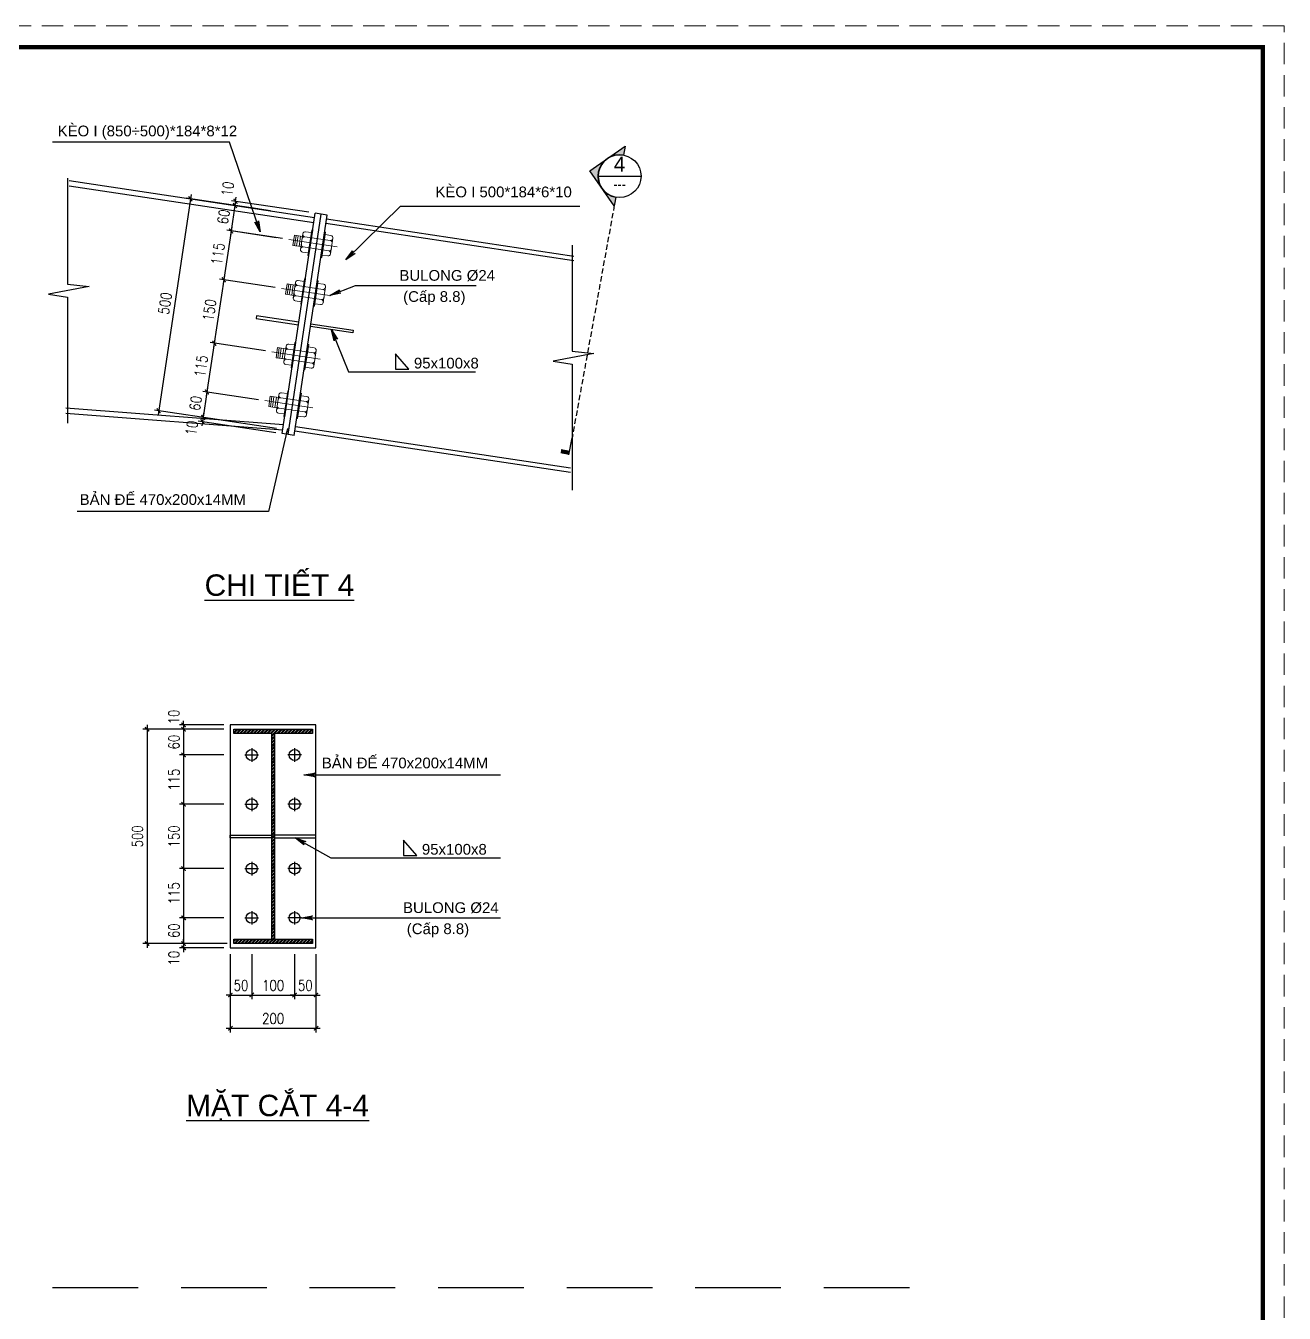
# Model space of a CAD drawing. Header units: inches. Extents: x 651127 to 1529722, y 768575 to 1021311.
# Drawn here: x 1145011 to 1174388, y 797931 to 827975 of the extents above; entities that cross this region are included whole.
import ezdxf
from ezdxf.enums import TextEntityAlignment as Align

# ---------------------------------------------------------------- set-up
doc = ezdxf.new("R2010")
doc.units = ezdxf.units.IN
doc.header["$LTSCALE"] = 1000
doc.header["$MEASUREMENT"] = 0
for name, pattern in [('CENTER2', [1.125, 0.75, -0.125, 0.125, -0.125]), ('HIDDEN', [0.375, 0.25, -0.125]), ('HIDDEN2', [0.1875, 0.125, -0.0625])]:
    doc.linetypes.add(name, pattern=pattern)
doc.layers.get('DEFPOINTS').update_dxf_attribs({"color": 8, "lineweight": 9})
for name, color, linetype in [('DWGshare.com_1', 7, 'Continuous'), ('DWGshare.com_10', 7, 'Continuous'), ('DWGshare.com_11', 143, 'Continuous'), ('DWGshare.com_12', 51, 'Continuous'), ('DWGshare.com_15', 1, 'Continuous'), ('DWGshare.com_16', 2, 'Continuous'), ('DWGshare.com_19', 136, 'Continuous'), ('DWGshare.com_2', 147, 'Continuous'), ('DWGshare.com_32', 253, 'Continuous'), ('DWGshare.com_4', 8, 'CENTER2'), ('DWGshare.com_6', 40, 'Continuous')]:
    doc.layers.add(name, color=color, linetype=linetype)
doc.layers.add('DWGshare.com_20', color=115, linetype='Continuous', lineweight=20)
doc.styles.add('DWGshare.com_1', font='VHELVCN.TTF')
doc.styles.add('DWGshare.com_2', font='VHELVEB.TTF')
doc.styles.add('DWGshare.com_4', font='romans.shx', dxfattribs={"width": 0.8})
doc.styles.add('DWGshare.com_6', font='VHELVEN.TTF')
doc.dimstyles.new('DWGshare.com_4', dxfattribs={"dimscale": 100, "dimtxt": 2.5, "dimasz": 2, "dimexe": 1, "dimexo": 1.5, "dimgap": 1, "dimtad": 1, "dimdec": 0, "dimlfac": 0.5, "dimzin": 0, "dimdsep": 46, "dimtxsty": 'DWGshare.com_4', "dimblk": 'DWGshare.com_6', "dimcen": 1.5, "dimdle": 1, "dimclrd": 256, "dimclre": 256, "dimclrt": 7, "dimadec": 0, "dimazin": 0, "dimtfac": 1, "dimtdec": 0, "dimtix": 1, "dimtmove": 2, "dimatfit": 3, "dimldrblk": 'DWGshare.com_6', "dimfxl": 1, "dimtolj": 1, "dimtzin": 0, "dimarcsym": 0})
doc.dimstyles.new('DWGshare.com_6', dxfattribs={"dimscale": 100, "dimtxt": 2.5, "dimasz": 1, "dimexe": 1, "dimexo": 1.5, "dimgap": 1, "dimtad": 1, "dimdec": 0, "dimlfac": 0.1, "dimzin": 0, "dimdsep": 46, "dimtxsty": 'DWGshare.com_4', "dimblk": 'DWGshare.com_1', "dimcen": 1.5, "dimdle": 1, "dimclrd": 256, "dimclre": 256, "dimclrt": 7, "dimadec": 0, "dimazin": 0, "dimtfac": 1, "dimtdec": 0, "dimtix": 1, "dimtmove": 2, "dimatfit": 3, "dimfxl": 1, "dimtolj": 1, "dimtzin": 0, "dimarcsym": 0})

# ---------------------------------------------------------------- blocks, each defined once
blk = doc.blocks.new('DWGshare.com_1')
at = {"color": 0, "linetype": 'ByBlock', "const_width": 0.3}
blk.add_lwpolyline([(-0.5, -0.5), (0.5, 0.5)], dxfattribs=at)
blk = doc.blocks.new('*D1079')
at = {"layer": 'DEFPOINTS', "color": 0, "transparency": 16777216}
for p in [(1149894, 823780), (1150873, 823633), (1151769, 823600)]:
    blk.add_point(p, dxfattribs=at)
at = {"layer": 'DWGshare.com_19', "lineweight": -2, "transparency": 16777216}
for p, q in [((1151621, 823622), (1149810, 823893)), ((1149909, 823879), (1149894, 823780)), ((1149909, 823879), (1149923, 823978)), ((1150725, 823655), (1149795, 823795)), ((1149894, 823780), (1149879, 823681))]:
    blk.add_line(p, q, dxfattribs=at)
at = {"layer": 'DWGshare.com_19', "lineweight": -2, "transparency": 16777216, "xscale": 100, "yscale": 100, "zscale": 100}
for p, rotation in [((1149894, 823780), 81.46923439017651), ((1149909, 823879), 261.4692343901765)]:
    blk.add_blockref('DWGshare.com_1', p, dxfattribs=dict(at, rotation=rotation))
at = {"layer": 'DWGshare.com_19', "color": 7, "transparency": 16777216, "insert": (1149722, 824167), "char_height": 250, "attachment_point": 5, "rotation": 81.4692, "style": 'DWGshare.com_4'}
blk.add_mtext('\\A1;10', dxfattribs=at)
blk = doc.blocks.new('*D1080')
at = {"layer": 'DEFPOINTS', "color": 0, "transparency": 16777216}
for p in [(1150873, 823633), (1149805, 823186), (1151152, 822984)]:
    blk.add_point(p, dxfattribs=at)
at = {"layer": 'DWGshare.com_19', "lineweight": -2, "transparency": 16777216}
for p, q in [((1149909, 823879), (1149790, 823087)), ((1150725, 823655), (1149795, 823795)), ((1151004, 823007), (1149706, 823201))]:
    blk.add_line(p, q, dxfattribs=at)
at = {"layer": 'DWGshare.com_19', "lineweight": -2, "transparency": 16777216, "xscale": 100, "yscale": 100, "zscale": 100}
for p, rotation in [((1149894, 823780), 81.46923439017654), ((1149805, 823186), 261.4692343901765)]:
    blk.add_blockref('DWGshare.com_1', p, dxfattribs=dict(at, rotation=rotation))
at = {"layer": 'DWGshare.com_19', "color": 7, "transparency": 16777216, "insert": (1149627, 823516), "char_height": 250, "attachment_point": 5, "rotation": 81.4692, "style": 'DWGshare.com_4'}
blk.add_mtext('\\A1;60', dxfattribs=at)
blk = doc.blocks.new('*D1081')
at = {"layer": 'DEFPOINTS', "color": 0, "transparency": 16777216}
for p in [(1151004, 823007), (1149634, 822049), (1150981, 821847)]:
    blk.add_point(p, dxfattribs=at)
at = {"layer": 'DWGshare.com_19', "lineweight": -2, "transparency": 16777216}
for p, q in [((1149820, 823285), (1149619, 821950)), ((1150855, 823029), (1149706, 823201)), ((1150833, 821869), (1149535, 822064))]:
    blk.add_line(p, q, dxfattribs=at)
at = {"layer": 'DWGshare.com_19', "lineweight": -2, "transparency": 16777216, "xscale": 100, "yscale": 100, "zscale": 100}
for p, rotation in [((1149805, 823186), 81.46923439017654), ((1149634, 822049), 261.4692343901765)]:
    blk.add_blockref('DWGshare.com_1', p, dxfattribs=dict(at, rotation=rotation))
at = {"layer": 'DWGshare.com_19', "color": 7, "transparency": 16777216, "insert": (1149497, 822651), "char_height": 250, "attachment_point": 5, "rotation": 81.4692, "style": 'DWGshare.com_4'}
blk.add_mtext('\\A1;115', dxfattribs=at)
blk = doc.blocks.new('*D1082')
at = {"layer": 'DEFPOINTS', "color": 0, "transparency": 16777216}
for p in [(1150981, 821847), (1149412, 820566), (1150759, 820364)]:
    blk.add_point(p, dxfattribs=at)
at = {"layer": 'DWGshare.com_19', "lineweight": -2, "transparency": 16777216}
for p, q in [((1149649, 822148), (1149397, 820467)), ((1150833, 821869), (1149535, 822064)), ((1150611, 820386), (1149313, 820581))]:
    blk.add_line(p, q, dxfattribs=at)
at = {"layer": 'DWGshare.com_19', "lineweight": -2, "transparency": 16777216, "xscale": 100, "yscale": 100, "zscale": 100}
for p, rotation in [((1149634, 822049), 81.46923439017654), ((1149412, 820566), 261.4692343901765)]:
    blk.add_blockref('DWGshare.com_1', p, dxfattribs=dict(at, rotation=rotation))
at = {"layer": 'DWGshare.com_19', "color": 7, "transparency": 16777216, "insert": (1149300, 821341), "char_height": 250, "attachment_point": 5, "rotation": 81.4692, "style": 'DWGshare.com_4'}
blk.add_mtext('\\A1;150', dxfattribs=at)
blk = doc.blocks.new('*D1083')
at = {"layer": 'DEFPOINTS', "color": 0, "transparency": 16777216}
for p in [(1150759, 820364), (1149241, 819428), (1150440, 819249)]:
    blk.add_point(p, dxfattribs=at)
at = {"layer": 'DWGshare.com_19', "lineweight": -2, "transparency": 16777216}
for p, q in [((1149426, 820665), (1149226, 819330)), ((1150611, 820386), (1149313, 820581)), ((1150292, 819271), (1149142, 819443))]:
    blk.add_line(p, q, dxfattribs=at)
at = {"layer": 'DWGshare.com_19', "lineweight": -2, "transparency": 16777216, "xscale": 100, "yscale": 100, "zscale": 100}
for p, rotation in [((1149412, 820566), 81.46923439017654), ((1149241, 819428), 261.4692343901765)]:
    blk.add_blockref('DWGshare.com_1', p, dxfattribs=dict(at, rotation=rotation))
at = {"layer": 'DWGshare.com_19', "color": 7, "transparency": 16777216, "insert": (1149104, 820030), "char_height": 250, "attachment_point": 5, "rotation": 81.4692, "style": 'DWGshare.com_4'}
blk.add_mtext('\\A1;115', dxfattribs=at)
blk = doc.blocks.new('*D1084')
at = {"layer": 'DEFPOINTS', "color": 0, "transparency": 16777216}
for p in [(1150588, 819226), (1149152, 818835), (1151013, 818556)]:
    blk.add_point(p, dxfattribs=at)
at = {"layer": 'DWGshare.com_19', "lineweight": -2, "transparency": 16777216}
for p, q in [((1149256, 819527), (1149137, 818736)), ((1150440, 819249), (1149142, 819443)), ((1150864, 818578), (1149053, 818850))]:
    blk.add_line(p, q, dxfattribs=at)
at = {"layer": 'DWGshare.com_19', "lineweight": -2, "transparency": 16777216, "xscale": 100, "yscale": 100, "zscale": 100}
for p, rotation in [((1149241, 819428), 81.46923439017654), ((1149152, 818835), 261.4692343901765)]:
    blk.add_blockref('DWGshare.com_1', p, dxfattribs=dict(at, rotation=rotation))
at = {"layer": 'DWGshare.com_19', "color": 7, "transparency": 16777216, "insert": (1148974, 819165), "char_height": 250, "attachment_point": 5, "rotation": 81.4692, "style": 'DWGshare.com_4'}
blk.add_mtext('\\A1;60', dxfattribs=at)
blk = doc.blocks.new('*D1085')
at = {"layer": 'DEFPOINTS', "color": 0, "transparency": 16777216}
for p in [(1149137, 818736), (1150998, 818457), (1151013, 818556)]:
    blk.add_point(p, dxfattribs=at)
at = {"layer": 'DWGshare.com_19', "lineweight": -2, "transparency": 16777216}
for p, q in [((1150850, 818479), (1149038, 818751)), ((1150864, 818578), (1149053, 818850)), ((1149137, 818736), (1149122, 818637)), ((1149152, 818835), (1149137, 818736)), ((1149152, 818835), (1149167, 818934))]:
    blk.add_line(p, q, dxfattribs=at)
at = {"layer": 'DWGshare.com_19', "lineweight": -2, "transparency": 16777216, "xscale": 100, "yscale": 100, "zscale": 100}
for p, rotation in [((1149137, 818736), 81.46923439017651), ((1149152, 818835), 261.4692343901765)]:
    blk.add_blockref('DWGshare.com_1', p, dxfattribs=dict(at, rotation=rotation))
at = {"layer": 'DWGshare.com_19', "color": 7, "transparency": 16777216, "insert": (1148885, 818589), "char_height": 250, "attachment_point": 5, "rotation": 81.4692, "style": 'DWGshare.com_4'}
blk.add_mtext('\\A1;10', dxfattribs=at)
blk = doc.blocks.new('*D1086')
at = {"layer": 'DEFPOINTS', "color": 0, "transparency": 16777216}
for p in [(1150576, 823677), (1148113, 818991), (1149834, 818733)]:
    blk.add_point(p, dxfattribs=at)
at = {"layer": 'DWGshare.com_19', "lineweight": -2, "transparency": 16777216}
for p, q in [((1148870, 824034), (1148099, 818892)), ((1150427, 823700), (1148756, 823950)), ((1149686, 818755), (1148015, 819006))]:
    blk.add_line(p, q, dxfattribs=at)
at = {"layer": 'DWGshare.com_19', "lineweight": -2, "transparency": 16777216, "xscale": 100, "yscale": 100, "zscale": 100}
for p, rotation in [((1148855, 823936), 81.46923439017654), ((1148113, 818991), 261.4692343901765)]:
    blk.add_blockref('DWGshare.com_1', p, dxfattribs=dict(at, rotation=rotation))
at = {"layer": 'DWGshare.com_19', "color": 7, "transparency": 16777216, "insert": (1148262, 821497), "char_height": 250, "attachment_point": 5, "rotation": 81.4692, "style": 'DWGshare.com_4'}
blk.add_mtext('\\A1;500', dxfattribs=at)
blk = doc.blocks.new('DWGshare.com_6')
at = {"linetype": 'CENTER2'}
blk.add_hatch(color=256, dxfattribs=at).paths.add_polyline_path([(-1.3, 0.22), (-1, 0), (-1.3, -0.22), (0, 0)])
blk.add_line((0, 0), (-1, 0), dxfattribs=at)
blk.add_lwpolyline([(-1.3, 0.22), (0, 0), (-1.3, -0.22), (-1, 0), (-1.3, 0.22)], dxfattribs=at)
blk = doc.blocks.new('*D1094')
at = {"layer": 'DEFPOINTS', "color": 0, "transparency": 16777216}
for p in [(1148696, 811558), (1149786, 811658), (1149786, 811558)]:
    blk.add_point(p, dxfattribs=at)
at = {"layer": 'DWGshare.com_19', "lineweight": -2, "transparency": 16777216}
for p, q in [((1149636, 811658), (1148596, 811658)), ((1149636, 811558), (1148596, 811558)), ((1148696, 811658), (1148696, 811758)), ((1148696, 811658), (1148696, 811558)), ((1148696, 811558), (1148696, 811458))]:
    blk.add_line(p, q, dxfattribs=at)
at = {"layer": 'DWGshare.com_19', "lineweight": -2, "transparency": 16777216, "xscale": 100, "yscale": 100, "zscale": 100}
for p, rotation in [((1148696, 811658), 270), ((1148696, 811558), 90)]:
    blk.add_blockref('DWGshare.com_1', p, dxfattribs=dict(at, rotation=rotation))
at = {"layer": 'DWGshare.com_19', "color": 7, "transparency": 16777216, "insert": (1148468, 811844), "char_height": 250, "attachment_point": 5, "rotation": 90, "style": 'DWGshare.com_4'}
blk.add_mtext('\\A1;10', dxfattribs=at)
blk = doc.blocks.new('*D1087')
at = {"layer": 'DEFPOINTS', "color": 0, "transparency": 16777216}
for p in [(1149786, 811558), (1148696, 810958), (1149786, 810958)]:
    blk.add_point(p, dxfattribs=at)
at = {"layer": 'DWGshare.com_19', "lineweight": -2, "transparency": 16777216}
for p, q in [((1149636, 811558), (1148596, 811558)), ((1148696, 811658), (1148696, 810858)), ((1149636, 810958), (1148596, 810958))]:
    blk.add_line(p, q, dxfattribs=at)
at = {"layer": 'DWGshare.com_19', "lineweight": -2, "transparency": 16777216, "xscale": 100, "yscale": 100, "zscale": 100}
for p, rotation in [((1148696, 811558), 90), ((1148696, 810958), 270)]:
    blk.add_blockref('DWGshare.com_1', p, dxfattribs=dict(at, rotation=rotation))
at = {"layer": 'DWGshare.com_19', "color": 7, "transparency": 16777216, "insert": (1148471, 811258), "char_height": 250, "attachment_point": 5, "rotation": 90, "style": 'DWGshare.com_4'}
blk.add_mtext('\\A1;60', dxfattribs=at)
blk = doc.blocks.new('*D1088')
at = {"layer": 'DEFPOINTS', "color": 0, "transparency": 16777216}
for p in [(1149786, 810958), (1148696, 809808), (1149786, 809808)]:
    blk.add_point(p, dxfattribs=at)
at = {"layer": 'DWGshare.com_19', "lineweight": -2, "transparency": 16777216}
for p, q in [((1149636, 810958), (1148596, 810958)), ((1148696, 811058), (1148696, 809708)), ((1149636, 809808), (1148596, 809808))]:
    blk.add_line(p, q, dxfattribs=at)
at = {"layer": 'DWGshare.com_19', "lineweight": -2, "transparency": 16777216, "xscale": 100, "yscale": 100, "zscale": 100}
for p, rotation in [((1148696, 810958), 90), ((1148696, 809808), 270)]:
    blk.add_blockref('DWGshare.com_1', p, dxfattribs=dict(at, rotation=rotation))
at = {"layer": 'DWGshare.com_19', "color": 7, "transparency": 16777216, "insert": (1148471, 810383), "char_height": 250, "attachment_point": 5, "rotation": 90, "style": 'DWGshare.com_4'}
blk.add_mtext('\\A1;115', dxfattribs=at)
blk = doc.blocks.new('*D1089')
at = {"layer": 'DEFPOINTS', "color": 0, "transparency": 16777216}
for p in [(1149786, 809808), (1148696, 808308), (1149786, 808308)]:
    blk.add_point(p, dxfattribs=at)
at = {"layer": 'DWGshare.com_19', "lineweight": -2, "transparency": 16777216}
for p, q in [((1149636, 809808), (1148596, 809808)), ((1148696, 809908), (1148696, 808208)), ((1149636, 808308), (1148596, 808308))]:
    blk.add_line(p, q, dxfattribs=at)
at = {"layer": 'DWGshare.com_19', "lineweight": -2, "transparency": 16777216, "xscale": 100, "yscale": 100, "zscale": 100}
for p, rotation in [((1148696, 809808), 90), ((1148696, 808308), 270)]:
    blk.add_blockref('DWGshare.com_1', p, dxfattribs=dict(at, rotation=rotation))
at = {"layer": 'DWGshare.com_19', "color": 7, "transparency": 16777216, "insert": (1148471, 809058), "char_height": 250, "attachment_point": 5, "rotation": 90, "style": 'DWGshare.com_4'}
blk.add_mtext('\\A1;150', dxfattribs=at)
blk = doc.blocks.new('*D1090')
at = {"layer": 'DEFPOINTS', "color": 0, "transparency": 16777216}
for p in [(1149786, 808308), (1148696, 807158), (1149786, 807158)]:
    blk.add_point(p, dxfattribs=at)
at = {"layer": 'DWGshare.com_19', "lineweight": -2, "transparency": 16777216}
for p, q in [((1149636, 808308), (1148596, 808308)), ((1148696, 808408), (1148696, 807058)), ((1149636, 807158), (1148596, 807158))]:
    blk.add_line(p, q, dxfattribs=at)
at = {"layer": 'DWGshare.com_19', "lineweight": -2, "transparency": 16777216, "xscale": 100, "yscale": 100, "zscale": 100}
for p, rotation in [((1148696, 808308), 90), ((1148696, 807158), 270)]:
    blk.add_blockref('DWGshare.com_1', p, dxfattribs=dict(at, rotation=rotation))
at = {"layer": 'DWGshare.com_19', "color": 7, "transparency": 16777216, "insert": (1148471, 807733), "char_height": 250, "attachment_point": 5, "rotation": 90, "style": 'DWGshare.com_4'}
blk.add_mtext('\\A1;115', dxfattribs=at)
blk = doc.blocks.new('*D1095')
at = {"layer": 'DEFPOINTS', "color": 0, "transparency": 16777216}
for p in [(1149786, 807158), (1148696, 806558), (1149866, 806558)]:
    blk.add_point(p, dxfattribs=at)
at = {"layer": 'DWGshare.com_19', "lineweight": -2, "transparency": 16777216}
for p, q in [((1149636, 807158), (1148596, 807158)), ((1148696, 807258), (1148696, 806458)), ((1149716, 806558), (1148596, 806558))]:
    blk.add_line(p, q, dxfattribs=at)
at = {"layer": 'DWGshare.com_19', "lineweight": -2, "transparency": 16777216, "xscale": 100, "yscale": 100, "zscale": 100}
for p, rotation in [((1148696, 807158), 90), ((1148696, 806558), 270)]:
    blk.add_blockref('DWGshare.com_1', p, dxfattribs=dict(at, rotation=rotation))
at = {"layer": 'DWGshare.com_19', "color": 7, "transparency": 16777216, "insert": (1148471, 806858), "char_height": 250, "attachment_point": 5, "rotation": 90, "style": 'DWGshare.com_4'}
blk.add_mtext('\\A1;60', dxfattribs=at)
blk = doc.blocks.new('*D1096')
at = {"layer": 'DEFPOINTS', "color": 0, "transparency": 16777216}
for p in [(1148696, 806458), (1149786, 806458), (1149866, 806558)]:
    blk.add_point(p, dxfattribs=at)
at = {"layer": 'DWGshare.com_19', "lineweight": -2, "transparency": 16777216}
for p, q in [((1149716, 806558), (1148596, 806558)), ((1149636, 806458), (1148596, 806458)), ((1148696, 806558), (1148696, 806658)), ((1148696, 806558), (1148696, 806458)), ((1148696, 806458), (1148696, 806358))]:
    blk.add_line(p, q, dxfattribs=at)
at = {"layer": 'DWGshare.com_19', "lineweight": -2, "transparency": 16777216, "xscale": 100, "yscale": 100, "zscale": 100}
for p, rotation in [((1148696, 806558), 270), ((1148696, 806458), 90)]:
    blk.add_blockref('DWGshare.com_1', p, dxfattribs=dict(at, rotation=rotation))
at = {"layer": 'DWGshare.com_19', "color": 7, "transparency": 16777216, "insert": (1148468, 806216), "char_height": 250, "attachment_point": 5, "rotation": 90, "style": 'DWGshare.com_4'}
blk.add_mtext('\\A1;10', dxfattribs=at)
blk = doc.blocks.new('*D1091')
at = {"layer": 'DEFPOINTS', "color": 0, "transparency": 16777216}
for p in [(1149686, 811558), (1147843, 806558), (1149686, 806558)]:
    blk.add_point(p, dxfattribs=at)
at = {"layer": 'DWGshare.com_19', "lineweight": -2, "transparency": 16777216}
for p, q in [((1149536, 811558), (1147743, 811558)), ((1147843, 811658), (1147843, 806458)), ((1149536, 806558), (1147743, 806558))]:
    blk.add_line(p, q, dxfattribs=at)
at = {"layer": 'DWGshare.com_19', "lineweight": -2, "transparency": 16777216, "xscale": 100, "yscale": 100, "zscale": 100}
for p, rotation in [((1147843, 811558), 90), ((1147843, 806558), 270)]:
    blk.add_blockref('DWGshare.com_1', p, dxfattribs=dict(at, rotation=rotation))
at = {"layer": 'DWGshare.com_19', "color": 7, "transparency": 16777216, "insert": (1147618, 809058), "char_height": 250, "attachment_point": 5, "rotation": 90, "style": 'DWGshare.com_4'}
blk.add_mtext('\\A1;500', dxfattribs=at)
blk = doc.blocks.new('*D1097')
at = {"layer": 'DEFPOINTS', "color": 0, "transparency": 16777216}
for p in [(1149786, 806458), (1150286, 806458), (1150286, 805357)]:
    blk.add_point(p, dxfattribs=at)
at = {"layer": 'DWGshare.com_19', "lineweight": -2, "transparency": 16777216}
for p, q in [((1149786, 806308), (1149786, 805257)), ((1150286, 806308), (1150286, 805257)), ((1149786, 805357), (1149686, 805357)), ((1149786, 805357), (1150286, 805357)), ((1150286, 805357), (1150386, 805357))]:
    blk.add_line(p, q, dxfattribs=at)
at = {"layer": 'DWGshare.com_19', "lineweight": -2, "transparency": 16777216, "xscale": 100, "yscale": 100, "zscale": 100}
blk.add_blockref('DWGshare.com_1', (1149786, 805357), dxfattribs=at)
at = {"layer": 'DWGshare.com_19', "lineweight": -2, "transparency": 16777216, "xscale": 100, "yscale": 100, "zscale": 100, "rotation": 180}
blk.add_blockref('DWGshare.com_1', (1150286, 805357), dxfattribs=at)
at = {"layer": 'DWGshare.com_19', "color": 7, "transparency": 16777216, "insert": (1150036, 805582), "char_height": 250, "attachment_point": 5, "style": 'DWGshare.com_4'}
blk.add_mtext('\\A1;50', dxfattribs=at)
blk = doc.blocks.new('*D1092')
at = {"layer": 'DEFPOINTS', "color": 0, "transparency": 16777216}
for p in [(1150286, 806458), (1151286, 806458), (1151286, 805357)]:
    blk.add_point(p, dxfattribs=at)
at = {"layer": 'DWGshare.com_19', "lineweight": -2, "transparency": 16777216}
for p, q in [((1150286, 806308), (1150286, 805257)), ((1151286, 806308), (1151286, 805257)), ((1150186, 805357), (1151386, 805357))]:
    blk.add_line(p, q, dxfattribs=at)
at = {"layer": 'DWGshare.com_19', "lineweight": -2, "transparency": 16777216, "xscale": 100, "yscale": 100, "zscale": 100, "rotation": 180}
blk.add_blockref('DWGshare.com_1', (1150286, 805357), dxfattribs=at)
at = {"layer": 'DWGshare.com_19', "lineweight": -2, "transparency": 16777216, "xscale": 100, "yscale": 100, "zscale": 100}
blk.add_blockref('DWGshare.com_1', (1151286, 805357), dxfattribs=at)
at = {"layer": 'DWGshare.com_19', "color": 7, "transparency": 16777216, "insert": (1150786, 805582), "char_height": 250, "attachment_point": 5, "style": 'DWGshare.com_4'}
blk.add_mtext('\\A1;100', dxfattribs=at)
blk = doc.blocks.new('*D1098')
at = {"layer": 'DEFPOINTS', "color": 0, "transparency": 16777216}
for p in [(1151286, 806458), (1151786, 806458), (1151786, 805357)]:
    blk.add_point(p, dxfattribs=at)
at = {"layer": 'DWGshare.com_19', "lineweight": -2, "transparency": 16777216}
for p, q in [((1151286, 806308), (1151286, 805257)), ((1151786, 806308), (1151786, 805257)), ((1151286, 805357), (1151186, 805357)), ((1151286, 805357), (1151786, 805357)), ((1151786, 805357), (1151886, 805357))]:
    blk.add_line(p, q, dxfattribs=at)
at = {"layer": 'DWGshare.com_19', "lineweight": -2, "transparency": 16777216, "xscale": 100, "yscale": 100, "zscale": 100}
blk.add_blockref('DWGshare.com_1', (1151286, 805357), dxfattribs=at)
at = {"layer": 'DWGshare.com_19', "lineweight": -2, "transparency": 16777216, "xscale": 100, "yscale": 100, "zscale": 100, "rotation": 180}
blk.add_blockref('DWGshare.com_1', (1151786, 805357), dxfattribs=at)
at = {"layer": 'DWGshare.com_19', "color": 7, "transparency": 16777216, "insert": (1151536, 805582), "char_height": 250, "attachment_point": 5, "style": 'DWGshare.com_4'}
blk.add_mtext('\\A1;50', dxfattribs=at)
blk = doc.blocks.new('*D1093')
at = {"layer": 'DEFPOINTS', "color": 0, "transparency": 16777216}
for p in [(1149786, 806358), (1151786, 806358), (1151786, 804581)]:
    blk.add_point(p, dxfattribs=at)
at = {"layer": 'DWGshare.com_19', "lineweight": -2, "transparency": 16777216}
for p, q in [((1149786, 806208), (1149786, 804481)), ((1151786, 806208), (1151786, 804481)), ((1149686, 804581), (1151886, 804581))]:
    blk.add_line(p, q, dxfattribs=at)
at = {"layer": 'DWGshare.com_19', "lineweight": -2, "transparency": 16777216, "xscale": 100, "yscale": 100, "zscale": 100, "rotation": 180}
blk.add_blockref('DWGshare.com_1', (1149786, 804581), dxfattribs=at)
at = {"layer": 'DWGshare.com_19', "lineweight": -2, "transparency": 16777216, "xscale": 100, "yscale": 100, "zscale": 100}
blk.add_blockref('DWGshare.com_1', (1151786, 804581), dxfattribs=at)
at = {"layer": 'DWGshare.com_19', "color": 7, "transparency": 16777216, "insert": (1150786, 804806), "char_height": 250, "attachment_point": 5, "style": 'DWGshare.com_4'}
blk.add_mtext('\\A1;200', dxfattribs=at)
blk = doc.blocks.new('*U1121')
h = blk.add_hatch(color=256)
edge = h.paths.add_edge_path()
edge.add_line((182766, 206223), (182729, 206019))
edge.add_line((182729, 206019), (182160, 206841))
edge.add_line((182160, 206841), (182982, 207411))
edge.add_line((182982, 207411), (182945, 207207))
edge.add_arc((182856, 206715), 500, 79.7023, 259.7023)
blk.add_hatch(color=256).paths.add_polyline_path([(181477, 200248), (181493, 200336), (181690, 200300), (181674, 200212)])
for p, q in [((182356, 206715), (183356, 206715)), ((181674, 200212), (181746, 200606)), ((181493, 200336), (181690, 200300))]:
    blk.add_line(p, q)
at = {"color": 143, "linetype": 'HIDDEN2'}
blk.add_line((182766, 206223), (181746, 200606), dxfattribs=at)
blk.add_lwpolyline([(182766, 206223), (182729, 206019), (182160, 206841), (182982, 207411), (182945, 207207, 1)], format="xyb", close=True)
blk.add_circle((182856, 206715), 500)
at = {"style": 'DWGshare.com_2', "flags": 8}
blk.add_attdef('A', text='', height=350, dxfattribs=at).set_placement((182856, 206715), align=Align.BOTTOM_CENTER)
at = {"style": 'DWGshare.com_1', "flags": 8}
blk.add_attdef('S-111', text='', height=250, dxfattribs=at).set_placement((182856, 206653), align=Align.TOP_CENTER)

msp = doc.modelspace()

# ---------------------------------------------------------------- hatches: boundary and pattern name
at = {"layer": 'DWGshare.com_19'}
h = msp.add_hatch(dxfattribs=at)
h.set_pattern_fill('ANSI32', color=256, scale=150, style=0)
h.set_pattern_definition([(45, (870117.036, 976655.28), (-39.774756, 39.774756), []), (45, (870143.55, 976655.28), (-39.774756, 39.774756), [])])
h.paths.add_polyline_path([(1150755.5, 806657.8), (1150755.5, 811457.8), (1149865.5, 811457.8), (1149865.5, 811557.8), (1151705.5, 811557.8), (1151705.5, 811457.8), (1150815.5, 811457.8), (1150815.5, 806657.8), (1151705.5, 806657.8), (1151705.5, 806557.8), (1149865.5, 806557.8), (1149865.5, 806657.8)])

# ---------------------------------------------------------------- linework, layer by layer
at = {"layer": 'DEFPOINTS', "linetype": 'HIDDEN', "ltscale": 2}
msp.add_lwpolyline([(1090287.6, 768574.8), (1174387.6, 768574.8), (1174387.6, 827974.8), (1090287.6, 827974.8)], close=True, dxfattribs=at)
at = {"layer": 'DWGshare.com_1', "const_width": 100}
msp.add_lwpolyline([(1092287.6, 769074.8), (1173887.6, 769074.8), (1173887.6, 827474.8), (1092287.6, 827474.8)], close=True, dxfattribs=at)
at = {"layer": 'DWGshare.com_11', "linetype": 'HIDDEN', "ltscale": 8}
msp.add_line((1165637.6, 798524.8), (1121226.7, 798524.8), dxfattribs=at)
at = {"layer": 'DWGshare.com_11', "ltscale": 0.9}
for centre in [(1150285.5, 810957.8), (1151285.5, 810957.8), (1150285.5, 809807.8), (1151285.5, 809807.8), (1150285.5, 808307.8), (1151285.5, 808307.8), (1150285.5, 807157.8), (1151285.5, 807157.8)]:
    msp.add_circle(centre, 128, dxfattribs=at)
at = {"layer": 'DWGshare.com_12', "ltscale": 0.9}
for p, q in [((1146023.4, 824360.3), (1151754.4, 823500.6)), ((1146023.4, 824238.9), (1151736.6, 823381.9)), ((1150997.9, 818457), (1151769.3, 823599.5)), ((1151136.4, 818436.3), (1151907.7, 823578.7)), ((1151274.8, 818415.5), (1152046.2, 823558)), ((1152046.2, 823558), (1151769.3, 823599.5)), ((1152046.2, 823558), (1151769.3, 823599.5)), ((1151710.1, 823204.7), (1151688.5, 823208)), ((1157801.1, 822492.5), (1152016.5, 823360.2)), ((1157801.1, 822593.6), (1152031.3, 823459.1)), ((1145949.2, 819056), (1151029.3, 818666.2)), ((1145949.2, 818935.6), (1151011.4, 818547.2)), ((1157726.9, 817548.8), (1151289.6, 818514.4)), ((1157726.9, 817649.9), (1151304.5, 818613.3))]:
    msp.add_line(p, q, dxfattribs=at)
for points in [[(1151388, 821057.9), (1150399.1, 821206.3), (1150390.2, 821146.9), (1151379.1, 820998.6)], [(1151664.9, 821016.4), (1152653.9, 820868.1), (1152645, 820808.7), (1151656, 820957.1)], [(1150755.5, 806657.8), (1150755.5, 811457.8), (1149865.5, 811457.8), (1149865.5, 811557.8), (1151705.5, 811557.8), (1151705.5, 811457.8), (1150815.5, 811457.8), (1150815.5, 806657.8), (1151705.5, 806657.8), (1151705.5, 806557.8), (1149865.5, 806557.8), (1149865.5, 806657.8)], [(1149785.5, 809087.8), (1150755.5, 809087.8), (1150755.5, 809027.8), (1149785.5, 809027.8)], [(1151785.5, 809087.8), (1150815.5, 809087.8), (1150815.5, 809027.8), (1151785.5, 809027.8)]]:
    msp.add_lwpolyline(points, close=True, dxfattribs=at)
at = {"layer": 'DWGshare.com_15'}
msp.add_lwpolyline([(1149785.5, 806457.8), (1151785.5, 806457.8), (1151785.5, 811657.8), (1149785.5, 811657.8)], close=True, dxfattribs=at)
at = {"layer": 'DWGshare.com_16', "color": 2, "linetype": 'Continuous'}
for p, q in [((1153639.1, 820318.5), (1153639.1, 819961)), ((1153954.8, 819961), (1153639.1, 820318.5)), ((1153639.1, 819961), (1153954.8, 819961)), ((1153825.6, 808973.3), (1153825.6, 808615.8)), ((1154141.3, 808615.8), (1153825.6, 808973.3)), ((1153825.6, 808615.8), (1154141.3, 808615.8))]:
    msp.add_line(p, q, dxfattribs=at)
at = {"layer": 'DWGshare.com_19'}
for points in [[(1145986.3, 824418), (1145986.3, 821947.9), (1146491, 821889.1), (1145544.7, 821711), (1145986.3, 821644.7), (1145986.3, 818701.4)], [(1157764, 822852.9), (1157764, 820382.8), (1158268.7, 820324), (1157322.4, 820145.9), (1157764, 820079.6), (1157764, 817136.4)]]:
    msp.add_lwpolyline(points, dxfattribs=at)
at = {"layer": 'DWGshare.com_20'}
for p, q in [((1151688.5, 823208), (1151599.2, 822613)), ((1151152, 822984.3), (1152276.9, 822815.5)), ((1151281.9, 823086.1), (1151246.3, 822848.8)), ((1151281.9, 823086.1), (1151471.8, 823057.6)), ((1151321.5, 823080.2), (1151285.9, 822842.8)), ((1151367.3, 823073.3), (1151331.7, 822836)), ((1151426.8, 823064.4), (1151391.2, 822827)), ((1151481.5, 823122.4), (1151426.5, 822755.6)), ((1151525.7, 823049.5), (1152117.6, 822960.8)), ((1151679.5, 823147.8), (1151543.5, 823168.2)), ((1151620.8, 822609.8), (1151710.1, 823204.7)), ((1151897.7, 822568.2), (1151987, 823163.2)), ((1152008.5, 823160), (1151919.3, 822565)), ((1151987, 823163.2), (1152008.5, 823160)), ((1152135.4, 823079.4), (1151999.5, 823099.8)), ((1152126.3, 822650.6), (1152181.3, 823017.4)), ((1151246.3, 822848.8), (1151436.2, 822820.3)), ((1151608.3, 822673.1), (1151472.3, 822693.5)), ((1151490.1, 822812.2), (1152082, 822723.4)), ((1151620.8, 822609.8), (1151599.2, 822613)), ((1151928.3, 822625.1), (1152064.2, 822604.7)), ((1151897.7, 822568.2), (1151919.3, 822565)), ((1151508.9, 822010.6), (1151372.9, 822030.9)), ((1151517.9, 822070.7), (1151428.6, 821475.7)), ((1151450.2, 821472.5), (1151539.5, 822067.5)), ((1151539.5, 822067.5), (1151517.9, 822070.7)), ((1151727.1, 821430.9), (1151816.4, 822025.9)), ((1151837.9, 822022.7), (1151748.7, 821427.7)), ((1151816.4, 822025.9), (1151837.9, 822022.7)), ((1150981.4, 821847), (1152106.3, 821678.3)), ((1151111.3, 821948.8), (1151075.7, 821711.5)), ((1151075.7, 821711.5), (1151265.6, 821683)), ((1151111.3, 821948.8), (1151301.2, 821920.4)), ((1151150.9, 821942.9), (1151115.3, 821705.6)), ((1151196.8, 821936), (1151161.2, 821698.7)), ((1151256.2, 821927.1), (1151220.6, 821689.8)), ((1151310.9, 821985.1), (1151255.9, 821618.3)), ((1151355.1, 821912.3), (1151947.1, 821823.5)), ((1151964.9, 821942.2), (1151828.9, 821962.5)), ((1151955.7, 821513.3), (1152010.7, 821880.1)), ((1151437.7, 821535.9), (1151301.7, 821556.3)), ((1151319.5, 821674.9), (1151911.5, 821586.1)), ((1151450.2, 821472.5), (1151428.6, 821475.7)), ((1151727.1, 821430.9), (1151748.7, 821427.7)), ((1151757.7, 821487.9), (1151893.7, 821467.5)), ((1151088.4, 820501.7), (1151033.4, 820134.9)), ((1151286.4, 820527.1), (1151150.4, 820547.5)), ((1151295.4, 820587.3), (1151206.1, 819992.3)), ((1151227.7, 819989.1), (1151317, 820584.1)), ((1151317, 820584.1), (1151295.4, 820587.3)), ((1151504.6, 819947.5), (1151593.9, 820542.5)), ((1151615.4, 820539.3), (1151526.2, 819944.3)), ((1151593.9, 820542.5), (1151615.4, 820539.3)), ((1150758.9, 820363.6), (1151883.8, 820194.8)), ((1150888.8, 820465.4), (1150853.2, 820228.1)), ((1150853.2, 820228.1), (1151043.1, 820199.6)), ((1150888.8, 820465.4), (1151078.7, 820437)), ((1150928.4, 820459.5), (1150892.8, 820222.1)), ((1150974.2, 820452.6), (1150938.6, 820215.3)), ((1151033.7, 820443.7), (1150998.1, 820206.4)), ((1151132.6, 820428.9), (1151724.5, 820340.1)), ((1151742.3, 820458.7), (1151606.4, 820479.1)), ((1151733.2, 820029.9), (1151788.2, 820396.7)), ((1151215.2, 820052.5), (1151079.2, 820072.8)), ((1151097, 820191.5), (1151688.9, 820102.7)), ((1151227.7, 819989.1), (1151206.1, 819992.3)), ((1151504.6, 819947.5), (1151526.2, 819944.3)), ((1151535.2, 820004.4), (1151671.1, 819984.1)), ((1150718.2, 819328.2), (1150682.6, 819090.8)), ((1150718.2, 819328.2), (1150908.1, 819299.7)), ((1150757.8, 819322.2), (1150722.2, 819084.9)), ((1150803.7, 819315.3), (1150768.1, 819078)), ((1150863.1, 819306.4), (1150827.5, 819069.1)), ((1150917.8, 819364.4), (1150862.8, 818997.6)), ((1151115.8, 819389.9), (1150979.8, 819410.3)), ((1151124.8, 819450), (1151035.5, 818855)), ((1151057.1, 818851.8), (1151146.4, 819446.8)), ((1151146.4, 819446.8), (1151124.8, 819450)), ((1151334, 818810.3), (1151423.3, 819405.3)), ((1151444.8, 819402), (1151355.6, 818807)), ((1151423.3, 819405.3), (1151444.8, 819402)), ((1151571.8, 819321.5), (1151435.8, 819341.9)), ((1150588.3, 819226.3), (1151713.2, 819057.6)), ((1150682.6, 819090.8), (1150872.5, 819062.3)), ((1150926.4, 819054.2), (1151518.4, 818965.5)), ((1150962, 819291.6), (1151554, 819202.8)), ((1151562.6, 818892.6), (1151617.6, 819259.4)), ((1151044.6, 818915.2), (1150908.6, 818935.6)), ((1151057.1, 818851.8), (1151035.5, 818855)), ((1151334, 818810.3), (1151355.6, 818807)), ((1151364.6, 818867.2), (1151500.6, 818846.8))]:
    msp.add_line(p, q, dxfattribs=at)
for centre, start, end in [((1151517.6, 822995.6), 81.46923, 171.46923), ((1151533.8, 823103.5), 171.46923, 261.46923), ((1151535.4, 823114.3), 81.46923, 171.46923), ((1152125.7, 823014.7), 261.46923, 351.46923), ((1152109.6, 822906.8), 351.46923, 81.46923), ((1152127.4, 823025.5), 351.46923, 81.46923), ((1151480.4, 822747.5), 171.46923, 261.46923), ((1151482, 822758.3), 81.46923, 171.46923), ((1151498.2, 822866.1), 171.46923, 261.46923), ((1152072.3, 822658.7), 261.46923, 351.46923), ((1152090.1, 822777.4), 261.46923, 351.46923), ((1152074, 822669.5), 351.46923, 81.46923), ((1151364.8, 821977), 81.46923, 171.46923), ((1151327.6, 821728.9), 171.46923, 261.46923), ((1151347, 821858.3), 81.46923, 171.46923), ((1151363.2, 821966.2), 171.46923, 261.46923), ((1151955.1, 821877.4), 261.46923, 351.46923), ((1151939, 821769.5), 351.46923, 81.46923), ((1151956.8, 821888.2), 351.46923, 81.46923), ((1151309.8, 821610.2), 171.46923, 261.46923), ((1151311.4, 821621), 81.46923, 171.46923), ((1151901.7, 821521.4), 261.46923, 351.46923), ((1151919.5, 821640.1), 261.46923, 351.46923), ((1151903.4, 821532.2), 351.46923, 81.46923), ((1151142.3, 820493.6), 81.46923, 171.46923), ((1151105.1, 820245.5), 171.46923, 261.46923), ((1151124.5, 820374.9), 81.46923, 171.46923), ((1151140.7, 820482.8), 171.46923, 261.46923), ((1151732.6, 820394), 261.46923, 351.46923), ((1151716.5, 820286.1), 351.46923, 81.46923), ((1151734.3, 820404.8), 351.46923, 81.46923), ((1151087.3, 820126.8), 171.46923, 261.46923), ((1151088.9, 820137.6), 81.46923, 171.46923), ((1151679.2, 820038), 261.46923, 351.46923), ((1151697, 820156.7), 261.46923, 351.46923), ((1151680.9, 820048.8), 351.46923, 81.46923), ((1150970.1, 819345.5), 171.46923, 261.46923), ((1150971.7, 819356.3), 81.46923, 171.46923), ((1151563.7, 819267.5), 351.46923, 81.46923), ((1150918.3, 819000.3), 81.46923, 171.46923), ((1150934.5, 819108.2), 171.46923, 261.46923), ((1150953.9, 819237.6), 81.46923, 171.46923), ((1151526.4, 819019.4), 261.46923, 351.46923), ((1151562, 819256.7), 261.46923, 351.46923), ((1151545.9, 819148.9), 351.46923, 81.46923), ((1150916.7, 818989.5), 171.46923, 261.46923), ((1151508.6, 818900.7), 261.46923, 351.46923), ((1151510.3, 818911.5), 351.46923, 81.46923)]:
    msp.add_arc(centre, 54.5, start, end, dxfattribs=at)
at = {"layer": 'DWGshare.com_32', "ltscale": 0.9}
msp.add_line((1151274.8, 818415.5), (1150997.9, 818457), dxfattribs=at)
msp.add_line((1151274.8, 818415.5), (1150997.9, 818457), dxfattribs=at)
msp.add_lwpolyline([(1151664.9, 821016.4), (1152653.9, 820868.1), (1152645, 820808.7), (1151656, 820957.1)], close=True, dxfattribs=at)
at = {"layer": 'DWGshare.com_4', "ltscale": 75}
for p, q in [((1150126.8, 810957.8), (1150444.2, 810957.8)), ((1150285.5, 811116.5), (1150285.5, 810799)), ((1151444.2, 810957.8), (1151126.8, 810957.8)), ((1151285.5, 811116.5), (1151285.5, 810799)), ((1150126.8, 809807.8), (1150444.2, 809807.8)), ((1150285.5, 809966.5), (1150285.5, 809649)), ((1151444.2, 809807.8), (1151126.8, 809807.8)), ((1151285.5, 809966.5), (1151285.5, 809649)), ((1150126.8, 808307.8), (1150444.2, 808307.8)), ((1150285.5, 808466.5), (1150285.5, 808149)), ((1151444.2, 808307.8), (1151126.8, 808307.8)), ((1151285.5, 808466.5), (1151285.5, 808149)), ((1150285.5, 807316.5), (1150285.5, 806999)), ((1151285.5, 807316.5), (1151285.5, 806999)), ((1150126.8, 807157.8), (1150444.2, 807157.8)), ((1151444.2, 807157.8), (1151126.8, 807157.8))]:
    msp.add_line(p, q, dxfattribs=at)

# ---------------------------------------------------------------- block references
at = {"layer": 'DWGshare.com_6', "linetype": 'HIDDEN'}
ref = msp.add_blockref('*U1121', (976017.3, 617750.9), dxfattribs=at)
ref.add_attrib('S-111', '---', dxfattribs={"layer": '0', "height": 250, "style": 'DWGshare.com_1'}).set_placement((1158873, 824403.5), align=Align.TOP_CENTER)
ref.add_attrib('A', '4', dxfattribs={"layer": '0', "height": 350, "style": 'DWGshare.com_2'}).set_placement((1158873, 824466), align=Align.BOTTOM_CENTER)

# ---------------------------------------------------------------- texts
at = {"layer": 'DWGshare.com_10', "style": 'DWGshare.com_6'}
for s, p in [('KEØO I (850÷500)*184*8*12', (1145755.4, 825394.7)), ('KEØO I 500*184*6*10', (1154573.3, 823972)), (' BULONG Þ24', (1153635.6, 822024)), (' (Caáp 8.8)', (1153723.2, 821531)), ('95x100x8', (1154071.9, 819977.2)), ('BAÛN ÑEÁ 470x200x14MM', (1146269.4, 816793.5)), ('BAÛN ÑEÁ 470x200x14MM', (1151921.7, 810646.3)), ('95x100x8', (1154258.3, 808632)), (' BULONG Þ24', (1153720.4, 807270.3)), (' (Caáp 8.8)', (1153808, 806777.3))]:
    msp.add_text(s, height=250, dxfattribs=at).set_placement(p)
for s, p in [('%%UCHI TIEÁT 4', (1150931.8, 814671.7)), ('%%UMAËT CAÉT 4-4', (1150889.3, 802529.5))]:
    msp.add_text(s, height=500, dxfattribs=at).set_placement(p, align=Align.CENTER)

# ---------------------------------------------------------------- dimensions: what is measured, and where the dimension line sits
at = {"layer": 'DWGshare.com_19'}
for base, p1, p2, angle, picture, middle in [((1149893.7, 823779.7), (1151769.3, 823599.5), (1150873.3, 823632.8), 81.46923, '*D1079', (1149721.6, 824166.8)), ((1149137.2, 818736.1), (1151012.7, 818555.9), (1150997.9, 818457), 81.46923, '*D1085', (1148884.9, 818588.8)), ((1148695.6, 811557.8), (1149785.5, 811657.8), (1149785.5, 811557.8), 90, '*D1094', (1148467.9, 811843.8)), ((1148695.6, 806457.8), (1149865.5, 806557.8), (1149785.5, 806457.8), 90, '*D1096', (1148467.9, 806216.4))]:
    dim = msp.add_linear_dim(base=base, p1=p1, p2=p2, angle=angle, dimstyle='DWGshare.com_6', dxfattribs=at)
    dim.commit()
    dim.dimension.update_dxf_attribs({"geometry": picture, "text_midpoint": middle, "dimtype": 160})
for base, p1, p2, angle, picture, middle in [((1148113.4, 818990.8), (1150575.6, 823677.4), (1149833.9, 818732.8), 81.46923, '*D1086', (1148261.7, 821496.5)), ((1149804.7, 823186.4), (1150873.3, 823632.8), (1151152, 822984.3), 81.46923, '*D1080', (1149626.7, 823516.4)), ((1149634.1, 822049.1), (1151003.7, 823006.5), (1150981.4, 821847), 81.46923, '*D1081', (1149496.9, 822651.1)), ((1149411.6, 820565.7), (1150981.4, 821847), (1150758.9, 820363.6), 81.46923, '*D1082', (1149300.3, 821340.8)), ((1149241, 819428.4), (1150758.9, 820363.6), (1150440, 819248.5), 81.46923, '*D1083', (1149103.8, 820030.4)), ((1149152, 818835), (1150588.3, 819226.3), (1151012.7, 818555.9), 81.46923, '*D1084', (1148974, 819165.1)), ((1147843.1, 806557.8), (1149685.5, 811557.8), (1149685.5, 806557.8), 90, '*D1091', (1147618.1, 809057.8)), ((1148695.6, 810957.8), (1149785.5, 811557.8), (1149785.5, 810957.8), 90, '*D1087', (1148470.6, 811257.8)), ((1148695.6, 809807.8), (1149785.5, 810957.8), (1149785.5, 809807.8), 90, '*D1088', (1148470.6, 810382.8)), ((1148695.6, 808307.8), (1149785.5, 809807.8), (1149785.5, 808307.8), 90, '*D1089', (1148470.6, 809057.8)), ((1148695.6, 807157.8), (1149785.5, 808307.8), (1149785.5, 807157.8), 90, '*D1090', (1148470.6, 807732.8)), ((1148695.6, 806557.8), (1149785.5, 807157.8), (1149865.5, 806557.8), 90, '*D1095', (1148470.6, 806857.8))]:
    dim = msp.add_linear_dim(base=base, p1=p1, p2=p2, angle=angle, dimstyle='DWGshare.com_6', dxfattribs=at)
    dim.commit()
    dim.dimension.update_dxf_attribs({"geometry": picture, "text_midpoint": middle})
for base, p1, p2, picture, middle in [((1150285.5, 805357.4), (1149785.5, 806457.8), (1150285.5, 806457.8), '*D1097', (1150035.5, 805582.4)), ((1151285.5, 805357.4), (1150285.5, 806457.8), (1151285.5, 806457.8), '*D1092', (1150785.5, 805582.4)), ((1151785.5, 805357.4), (1151285.5, 806457.8), (1151785.5, 806457.8), '*D1098', (1151535.5, 805582.4)), ((1151785.5, 804581.3), (1149785.5, 806357.8), (1151785.5, 806357.8), '*D1093', (1150785.5, 804806.3))]:
    dim = msp.add_linear_dim(base=base, p1=p1, p2=p2, dimstyle='DWGshare.com_6', dxfattribs=at)
    dim.commit()
    dim.dimension.update_dxf_attribs({"geometry": picture, "text_midpoint": middle})

# ---------------------------------------------------------------- leaders
msp.add_leader([(1151118.5, 818576.1), (1150674.6, 816640), (1146214.2, 816640)], dimstyle='DWGshare.com_6', dxfattribs=at)
at = {"layer": 'DWGshare.com_2'}
for points in [[(1150485.8, 823162.4), (1149768.2, 825261.8), (1145632.8, 825261.8)], [(1152486.2, 822509.5), (1153756, 823767.2), (1157942.1, 823767.2)], [(1152106.3, 821678.3), (1152707.5, 821911.5), (1155521.1, 821911.5)], [(1152150.5, 820882.9), (1152547.6, 819902), (1155508.2, 819902)], [(1151499.4, 810492.8), (1156096.1, 810492.8)], [(1151300.5, 809027.8), (1152128.4, 808556.8), (1156096.1, 808556.8)], [(1151444.2, 807157.8), (1156096.1, 807157.8)]]:
    msp.add_leader(points, dimstyle='DWGshare.com_4', dxfattribs=at)

doc.saveas('drawing.dxf')
